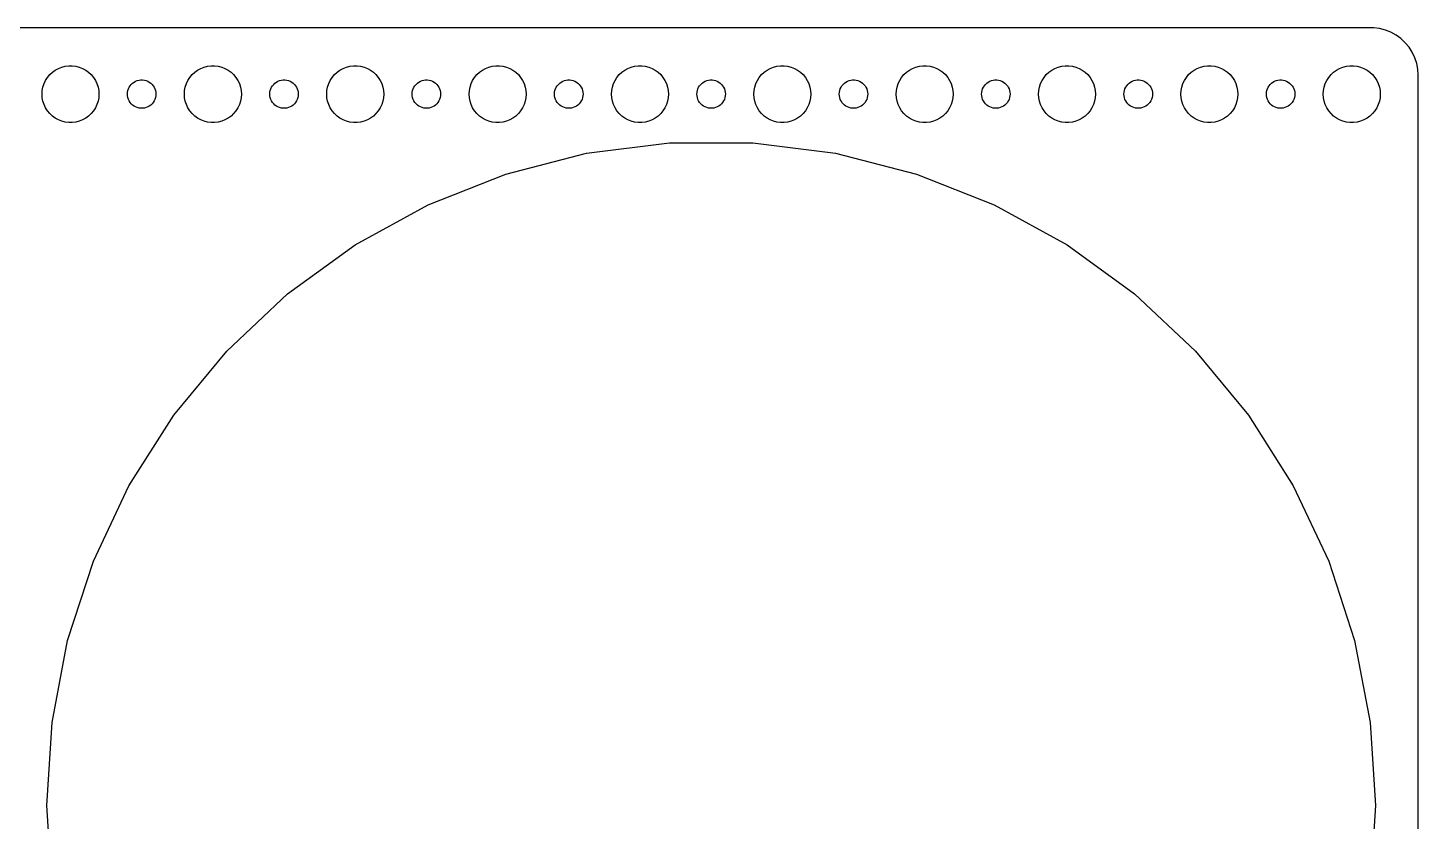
# Model space of a CAD drawing. Header units: metres. Extents: x -292 to 292, y -82 to 82.
# Drawn here: x 145.5 to 292, y -1.6 to 82 of the extents above; entities that cross this region are included whole.
import ezdxf

# ---------------------------------------------------------------- set-up
doc = ezdxf.new("R2010")
doc.units = ezdxf.units.M

msp = doc.modelspace()

# ---------------------------------------------------------------- linework, layer by layer
for p, q in [((287.314, 81.9901), (-287.314, 81.9901)), ((287.937, 81.9114), (287.314, 81.9901)), ((288.545, 81.7553), (287.937, 81.9114)), ((289.129, 81.5241), (288.545, 81.7553)), ((289.679, 81.2216), (289.129, 81.5241)), ((290.187, 80.8526), (289.679, 81.2216)), ((290.645, 80.4227), (290.187, 80.8526)), ((291.045, 79.9389), (290.645, 80.4227)), ((291.382, 79.4088), (291.045, 79.9389)), ((291.649, 78.8406), (291.382, 79.4088)), ((148.393, 77.533), (148.723, 77.7145)), ((148.723, 77.7145), (149.073, 77.8532)), ((149.073, 77.8532), (149.438, 77.9469)), ((149.438, 77.9469), (149.812, 77.9941)), ((149.812, 77.9941), (150.188, 77.9941)), ((150.188, 77.9941), (150.562, 77.9469)), ((150.562, 77.9469), (150.927, 77.8532)), ((150.927, 77.8532), (151.277, 77.7145)), ((151.277, 77.7145), (151.607, 77.533)), ((163.393, 77.533), (163.723, 77.7145)), ((163.723, 77.7145), (164.073, 77.8532)), ((164.073, 77.8532), (164.438, 77.9469)), ((164.438, 77.9469), (164.812, 77.9941)), ((164.812, 77.9941), (165.188, 77.9941)), ((165.188, 77.9941), (165.562, 77.9469)), ((165.562, 77.9469), (165.927, 77.8532)), ((165.927, 77.8532), (166.277, 77.7145)), ((166.277, 77.7145), (166.607, 77.533)), ((178.393, 77.533), (178.723, 77.7145)), ((178.723, 77.7145), (179.073, 77.8532)), ((179.073, 77.8532), (179.438, 77.9469)), ((179.438, 77.9469), (179.812, 77.9941)), ((179.812, 77.9941), (180.188, 77.9941)), ((180.188, 77.9941), (180.562, 77.9469)), ((180.562, 77.9469), (180.927, 77.8532)), ((180.927, 77.8532), (181.277, 77.7145)), ((181.277, 77.7145), (181.607, 77.533)), ((193.393, 77.533), (193.723, 77.7145)), ((193.723, 77.7145), (194.073, 77.8532)), ((194.073, 77.8532), (194.438, 77.9469)), ((194.438, 77.9469), (194.812, 77.9941)), ((194.812, 77.9941), (195.188, 77.9941)), ((195.188, 77.9941), (195.562, 77.9469)), ((195.562, 77.9469), (195.927, 77.8532)), ((195.927, 77.8532), (196.277, 77.7145)), ((196.277, 77.7145), (196.607, 77.533)), ((208.393, 77.533), (208.723, 77.7145)), ((208.723, 77.7145), (209.073, 77.8532)), ((209.073, 77.8532), (209.438, 77.9469)), ((209.438, 77.9469), (209.812, 77.9941)), ((209.812, 77.9941), (210.188, 77.9941)), ((210.188, 77.9941), (210.562, 77.9469)), ((210.562, 77.9469), (210.927, 77.8532)), ((210.927, 77.8532), (211.277, 77.7145)), ((211.277, 77.7145), (211.607, 77.533)), ((223.393, 77.533), (223.723, 77.7145)), ((223.723, 77.7145), (224.073, 77.8532)), ((224.073, 77.8532), (224.438, 77.9469)), ((224.438, 77.9469), (224.812, 77.9941)), ((224.812, 77.9941), (225.188, 77.9941)), ((225.188, 77.9941), (225.562, 77.9469)), ((225.562, 77.9469), (225.927, 77.8532)), ((225.927, 77.8532), (226.277, 77.7145)), ((226.277, 77.7145), (226.607, 77.533)), ((238.393, 77.533), (238.723, 77.7145)), ((238.723, 77.7145), (239.073, 77.8532)), ((239.073, 77.8532), (239.438, 77.9469)), ((239.438, 77.9469), (239.812, 77.9941)), ((239.812, 77.9941), (240.188, 77.9941)), ((240.188, 77.9941), (240.562, 77.9469)), ((240.562, 77.9469), (240.927, 77.8532)), ((240.927, 77.8532), (241.277, 77.7145)), ((241.277, 77.7145), (241.607, 77.533)), ((253.393, 77.533), (253.723, 77.7145)), ((253.723, 77.7145), (254.073, 77.8532)), ((254.073, 77.8532), (254.438, 77.9469)), ((254.438, 77.9469), (254.812, 77.9941)), ((254.812, 77.9941), (255.188, 77.9941)), ((255.188, 77.9941), (255.562, 77.9469)), ((255.562, 77.9469), (255.927, 77.8532)), ((255.927, 77.8532), (256.277, 77.7145)), ((256.277, 77.7145), (256.607, 77.533)), ((268.393, 77.533), (268.723, 77.7145)), ((268.723, 77.7145), (269.073, 77.8532)), ((269.073, 77.8532), (269.438, 77.9469)), ((269.438, 77.9469), (269.812, 77.9941)), ((269.812, 77.9941), (270.188, 77.9941)), ((270.188, 77.9941), (270.562, 77.9469)), ((270.562, 77.9469), (270.927, 77.8532)), ((270.927, 77.8532), (271.277, 77.7145)), ((271.277, 77.7145), (271.607, 77.533)), ((283.393, 77.533), (283.723, 77.7145)), ((283.723, 77.7145), (284.073, 77.8532)), ((284.073, 77.8532), (284.438, 77.9469)), ((284.438, 77.9469), (284.812, 77.9941)), ((284.812, 77.9941), (285.188, 77.9941)), ((285.188, 77.9941), (285.562, 77.9469)), ((285.562, 77.9469), (285.927, 77.8532)), ((285.927, 77.8532), (286.277, 77.7145)), ((286.277, 77.7145), (286.607, 77.533)), ((291.843, 78.2434), (291.649, 78.8406)), ((291.961, 77.6267), (291.843, 78.2434)), ((147.211, 76.1044), (147.371, 76.4453)), ((147.371, 76.4453), (147.573, 76.7634)), ((147.573, 76.7634), (147.813, 77.0536)), ((147.813, 77.0536), (148.088, 77.3115)), ((148.088, 77.3115), (148.393, 77.533)), ((151.607, 77.533), (151.912, 77.3115)), ((151.912, 77.3115), (152.187, 77.0536)), ((152.187, 77.0536), (152.427, 76.7634)), ((152.427, 76.7634), (152.629, 76.4453)), ((152.629, 76.4453), (152.789, 76.1044)), ((156.544, 76.1558), (156.696, 76.2665)), ((156.696, 76.2665), (156.861, 76.3572)), ((156.861, 76.3572), (157.036, 76.4266)), ((157.036, 76.4266), (157.219, 76.4734)), ((157.219, 76.4734), (157.406, 76.497)), ((157.406, 76.497), (157.594, 76.497)), ((157.594, 76.497), (157.781, 76.4734)), ((157.781, 76.4734), (157.964, 76.4266)), ((157.964, 76.4266), (158.139, 76.3572)), ((158.139, 76.3572), (158.304, 76.2665)), ((158.304, 76.2665), (158.456, 76.1558)), ((162.211, 76.1044), (162.371, 76.4453)), ((162.371, 76.4453), (162.573, 76.7634)), ((162.573, 76.7634), (162.813, 77.0536)), ((162.813, 77.0536), (163.088, 77.3115)), ((163.088, 77.3115), (163.393, 77.533)), ((166.607, 77.533), (166.912, 77.3115)), ((166.912, 77.3115), (167.187, 77.0536)), ((167.187, 77.0536), (167.427, 76.7634)), ((167.427, 76.7634), (167.629, 76.4453)), ((167.629, 76.4453), (167.789, 76.1044)), ((171.544, 76.1558), (171.696, 76.2665)), ((171.696, 76.2665), (171.861, 76.3572)), ((171.861, 76.3572), (172.036, 76.4266)), ((172.036, 76.4266), (172.219, 76.4734)), ((172.219, 76.4734), (172.406, 76.497)), ((172.406, 76.497), (172.594, 76.497)), ((172.594, 76.497), (172.781, 76.4734)), ((172.781, 76.4734), (172.964, 76.4266)), ((172.964, 76.4266), (173.139, 76.3572)), ((173.139, 76.3572), (173.304, 76.2665)), ((173.304, 76.2665), (173.456, 76.1558)), ((177.211, 76.1044), (177.371, 76.4453)), ((177.371, 76.4453), (177.573, 76.7634)), ((177.573, 76.7634), (177.813, 77.0536)), ((177.813, 77.0536), (178.088, 77.3115)), ((178.088, 77.3115), (178.393, 77.533)), ((181.607, 77.533), (181.912, 77.3115)), ((181.912, 77.3115), (182.187, 77.0536)), ((182.187, 77.0536), (182.427, 76.7634)), ((182.427, 76.7634), (182.629, 76.4453)), ((182.629, 76.4453), (182.789, 76.1044)), ((186.544, 76.1558), (186.696, 76.2665)), ((186.696, 76.2665), (186.861, 76.3572)), ((186.861, 76.3572), (187.036, 76.4266)), ((187.036, 76.4266), (187.219, 76.4734)), ((187.219, 76.4734), (187.406, 76.497)), ((187.406, 76.497), (187.594, 76.497)), ((187.594, 76.497), (187.781, 76.4734)), ((187.781, 76.4734), (187.964, 76.4266)), ((187.964, 76.4266), (188.139, 76.3572)), ((188.139, 76.3572), (188.304, 76.2665)), ((188.304, 76.2665), (188.456, 76.1558)), ((192.211, 76.1044), (192.371, 76.4453)), ((192.371, 76.4453), (192.573, 76.7634)), ((192.573, 76.7634), (192.813, 77.0536)), ((192.813, 77.0536), (193.088, 77.3115)), ((193.088, 77.3115), (193.393, 77.533)), ((196.607, 77.533), (196.912, 77.3115)), ((196.912, 77.3115), (197.187, 77.0536)), ((197.187, 77.0536), (197.427, 76.7634)), ((197.427, 76.7634), (197.629, 76.4453)), ((197.629, 76.4453), (197.789, 76.1044)), ((201.544, 76.1558), (201.696, 76.2665)), ((201.696, 76.2665), (201.861, 76.3572)), ((201.861, 76.3572), (202.036, 76.4266)), ((202.036, 76.4266), (202.219, 76.4734)), ((202.219, 76.4734), (202.406, 76.497)), ((202.406, 76.497), (202.594, 76.497)), ((202.594, 76.497), (202.781, 76.4734)), ((202.781, 76.4734), (202.964, 76.4266)), ((202.964, 76.4266), (203.139, 76.3572)), ((203.139, 76.3572), (203.304, 76.2665)), ((203.304, 76.2665), (203.456, 76.1558)), ((207.211, 76.1044), (207.371, 76.4453)), ((207.371, 76.4453), (207.573, 76.7634)), ((207.573, 76.7634), (207.813, 77.0536)), ((207.813, 77.0536), (208.088, 77.3115)), ((208.088, 77.3115), (208.393, 77.533)), ((211.607, 77.533), (211.912, 77.3115)), ((211.912, 77.3115), (212.187, 77.0536)), ((212.187, 77.0536), (212.427, 76.7634)), ((212.427, 76.7634), (212.629, 76.4453)), ((212.629, 76.4453), (212.789, 76.1044)), ((216.544, 76.1558), (216.696, 76.2665)), ((216.696, 76.2665), (216.861, 76.3572)), ((216.861, 76.3572), (217.036, 76.4266)), ((217.036, 76.4266), (217.219, 76.4734)), ((217.219, 76.4734), (217.406, 76.497)), ((217.406, 76.497), (217.594, 76.497)), ((217.594, 76.497), (217.781, 76.4734)), ((217.781, 76.4734), (217.964, 76.4266)), ((217.964, 76.4266), (218.139, 76.3572)), ((218.139, 76.3572), (218.304, 76.2665)), ((218.304, 76.2665), (218.456, 76.1558)), ((222.211, 76.1044), (222.371, 76.4453)), ((222.371, 76.4453), (222.573, 76.7634)), ((222.573, 76.7634), (222.813, 77.0536)), ((222.813, 77.0536), (223.088, 77.3115)), ((223.088, 77.3115), (223.393, 77.533)), ((226.607, 77.533), (226.912, 77.3115)), ((226.912, 77.3115), (227.187, 77.0536)), ((227.187, 77.0536), (227.427, 76.7634)), ((227.427, 76.7634), (227.629, 76.4453)), ((227.629, 76.4453), (227.789, 76.1044)), ((231.544, 76.1558), (231.696, 76.2665)), ((231.696, 76.2665), (231.861, 76.3572)), ((231.861, 76.3572), (232.036, 76.4266)), ((232.036, 76.4266), (232.219, 76.4734)), ((232.219, 76.4734), (232.406, 76.497)), ((232.406, 76.497), (232.594, 76.497)), ((232.594, 76.497), (232.781, 76.4734)), ((232.781, 76.4734), (232.964, 76.4266)), ((232.964, 76.4266), (233.139, 76.3572)), ((233.139, 76.3572), (233.304, 76.2665)), ((233.304, 76.2665), (233.456, 76.1558)), ((237.211, 76.1044), (237.371, 76.4453)), ((237.371, 76.4453), (237.573, 76.7634)), ((237.573, 76.7634), (237.813, 77.0536)), ((237.813, 77.0536), (238.088, 77.3115)), ((238.088, 77.3115), (238.393, 77.533)), ((241.607, 77.533), (241.912, 77.3115)), ((241.912, 77.3115), (242.187, 77.0536)), ((242.187, 77.0536), (242.427, 76.7634)), ((242.427, 76.7634), (242.629, 76.4453)), ((242.629, 76.4453), (242.789, 76.1044)), ((246.544, 76.1558), (246.696, 76.2665)), ((246.696, 76.2665), (246.861, 76.3572)), ((246.861, 76.3572), (247.036, 76.4266)), ((247.036, 76.4266), (247.219, 76.4734)), ((247.219, 76.4734), (247.406, 76.497)), ((247.406, 76.497), (247.594, 76.497)), ((247.594, 76.497), (247.781, 76.4734)), ((247.781, 76.4734), (247.964, 76.4266)), ((247.964, 76.4266), (248.139, 76.3572)), ((248.139, 76.3572), (248.304, 76.2665)), ((248.304, 76.2665), (248.456, 76.1558)), ((252.211, 76.1044), (252.371, 76.4453)), ((252.371, 76.4453), (252.573, 76.7634)), ((252.573, 76.7634), (252.813, 77.0536)), ((252.813, 77.0536), (253.088, 77.3115)), ((253.088, 77.3115), (253.393, 77.533)), ((256.607, 77.533), (256.912, 77.3115)), ((256.912, 77.3115), (257.187, 77.0536)), ((257.187, 77.0536), (257.427, 76.7634)), ((257.427, 76.7634), (257.629, 76.4453)), ((257.629, 76.4453), (257.789, 76.1044)), ((261.544, 76.1558), (261.696, 76.2665)), ((261.696, 76.2665), (261.861, 76.3572)), ((261.861, 76.3572), (262.036, 76.4266)), ((262.036, 76.4266), (262.219, 76.4734)), ((262.219, 76.4734), (262.406, 76.497)), ((262.406, 76.497), (262.594, 76.497)), ((262.594, 76.497), (262.781, 76.4734)), ((262.781, 76.4734), (262.964, 76.4266)), ((262.964, 76.4266), (263.139, 76.3572)), ((263.139, 76.3572), (263.304, 76.2665)), ((263.304, 76.2665), (263.456, 76.1558)), ((267.211, 76.1044), (267.371, 76.4453)), ((267.371, 76.4453), (267.573, 76.7634)), ((267.573, 76.7634), (267.813, 77.0536)), ((267.813, 77.0536), (268.088, 77.3115)), ((268.088, 77.3115), (268.393, 77.533)), ((271.607, 77.533), (271.912, 77.3115)), ((271.912, 77.3115), (272.187, 77.0536)), ((272.187, 77.0536), (272.427, 76.7634)), ((272.427, 76.7634), (272.629, 76.4453)), ((272.629, 76.4453), (272.789, 76.1044)), ((276.544, 76.1558), (276.696, 76.2665)), ((276.696, 76.2665), (276.861, 76.3572)), ((276.861, 76.3572), (277.036, 76.4266)), ((277.036, 76.4266), (277.219, 76.4734)), ((277.219, 76.4734), (277.406, 76.497)), ((277.406, 76.497), (277.594, 76.497)), ((277.594, 76.497), (277.781, 76.4734)), ((277.781, 76.4734), (277.964, 76.4266)), ((277.964, 76.4266), (278.139, 76.3572)), ((278.139, 76.3572), (278.304, 76.2665)), ((278.304, 76.2665), (278.456, 76.1558)), ((282.211, 76.1044), (282.371, 76.4453)), ((282.371, 76.4453), (282.573, 76.7634)), ((282.573, 76.7634), (282.813, 77.0536)), ((282.813, 77.0536), (283.088, 77.3115)), ((283.088, 77.3115), (283.393, 77.533)), ((286.607, 77.533), (286.912, 77.3115)), ((286.912, 77.3115), (287.187, 77.0536)), ((287.187, 77.0536), (287.427, 76.7634)), ((287.427, 76.7634), (287.629, 76.4453)), ((287.629, 76.4453), (287.789, 76.1044)), ((292, 77), (291.961, 77.6267)), ((292, -77), (292, 77)), ((147, 75), (147.024, 75.376)), ((147.024, 74.624), (147, 75)), ((147.024, 75.376), (147.094, 75.7461)), ((147.094, 75.7461), (147.211, 76.1044)), ((152.789, 76.1044), (152.906, 75.7461)), ((152.906, 75.7461), (152.976, 75.376)), ((152.976, 75.376), (153, 75)), ((153, 75), (152.976, 74.624)), ((156, 75), (156.012, 75.188)), ((156.012, 74.812), (156, 75)), ((156.012, 75.188), (156.047, 75.373)), ((156.047, 74.627), (156.012, 74.812)), ((156.047, 75.373), (156.105, 75.5522)), ((156.105, 75.5522), (156.186, 75.7226)), ((156.186, 75.7226), (156.286, 75.8817)), ((156.286, 75.8817), (156.407, 76.0268)), ((156.407, 76.0268), (156.544, 76.1558)), ((158.456, 76.1558), (158.593, 76.0268)), ((158.593, 76.0268), (158.714, 75.8817)), ((158.714, 75.8817), (158.814, 75.7226)), ((158.814, 75.7226), (158.895, 75.5522)), ((158.895, 75.5522), (158.953, 75.373)), ((158.953, 75.373), (158.988, 75.188)), ((158.988, 74.812), (158.953, 74.627)), ((158.988, 75.188), (159, 75)), ((159, 75), (158.988, 74.812)), ((162, 75), (162.024, 75.376)), ((162.024, 74.624), (162, 75)), ((162.024, 75.376), (162.094, 75.7461)), ((162.094, 75.7461), (162.211, 76.1044)), ((167.789, 76.1044), (167.906, 75.7461)), ((167.906, 75.7461), (167.976, 75.376)), ((167.976, 75.376), (168, 75)), ((168, 75), (167.976, 74.624)), ((171, 75), (171.012, 75.188)), ((171.012, 74.812), (171, 75)), ((171.012, 75.188), (171.047, 75.373)), ((171.047, 74.627), (171.012, 74.812)), ((171.047, 75.373), (171.105, 75.5522)), ((171.105, 75.5522), (171.186, 75.7226)), ((171.186, 75.7226), (171.286, 75.8817)), ((171.286, 75.8817), (171.407, 76.0268)), ((171.407, 76.0268), (171.544, 76.1558)), ((173.456, 76.1558), (173.593, 76.0268)), ((173.593, 76.0268), (173.714, 75.8817)), ((173.714, 75.8817), (173.814, 75.7226)), ((173.814, 75.7226), (173.895, 75.5522)), ((173.895, 75.5522), (173.953, 75.373)), ((173.953, 75.373), (173.988, 75.188)), ((173.988, 74.812), (173.953, 74.627)), ((173.988, 75.188), (174, 75)), ((174, 75), (173.988, 74.812)), ((177, 75), (177.024, 75.376)), ((177.024, 74.624), (177, 75)), ((177.024, 75.376), (177.094, 75.7461)), ((177.094, 75.7461), (177.211, 76.1044)), ((182.789, 76.1044), (182.906, 75.7461)), ((182.906, 75.7461), (182.976, 75.376)), ((182.976, 75.376), (183, 75)), ((183, 75), (182.976, 74.624)), ((186, 75), (186.012, 75.188)), ((186.012, 74.812), (186, 75)), ((186.012, 75.188), (186.047, 75.373)), ((186.047, 74.627), (186.012, 74.812)), ((186.047, 75.373), (186.105, 75.5522)), ((186.105, 75.5522), (186.186, 75.7226)), ((186.186, 75.7226), (186.286, 75.8817)), ((186.286, 75.8817), (186.407, 76.0268)), ((186.407, 76.0268), (186.544, 76.1558)), ((188.456, 76.1558), (188.593, 76.0268)), ((188.593, 76.0268), (188.714, 75.8817)), ((188.714, 75.8817), (188.814, 75.7226)), ((188.814, 75.7226), (188.895, 75.5522)), ((188.895, 75.5522), (188.953, 75.373)), ((188.953, 75.373), (188.988, 75.188)), ((188.988, 74.812), (188.953, 74.627)), ((188.988, 75.188), (189, 75)), ((189, 75), (188.988, 74.812)), ((192, 75), (192.024, 75.376)), ((192.024, 74.624), (192, 75)), ((192.024, 75.376), (192.094, 75.7461)), ((192.094, 75.7461), (192.211, 76.1044)), ((197.789, 76.1044), (197.906, 75.7461)), ((197.906, 75.7461), (197.976, 75.376)), ((197.976, 75.376), (198, 75)), ((198, 75), (197.976, 74.624)), ((201, 75), (201.012, 75.188)), ((201.012, 74.812), (201, 75)), ((201.012, 75.188), (201.047, 75.373)), ((201.047, 74.627), (201.012, 74.812)), ((201.047, 75.373), (201.105, 75.5522)), ((201.105, 75.5522), (201.186, 75.7226)), ((201.186, 75.7226), (201.286, 75.8817)), ((201.286, 75.8817), (201.407, 76.0268)), ((201.407, 76.0268), (201.544, 76.1558)), ((203.456, 76.1558), (203.593, 76.0268)), ((203.593, 76.0268), (203.714, 75.8817)), ((203.714, 75.8817), (203.814, 75.7226)), ((203.814, 75.7226), (203.895, 75.5522)), ((203.895, 75.5522), (203.953, 75.373)), ((203.953, 75.373), (203.988, 75.188)), ((203.988, 74.812), (203.953, 74.627)), ((203.988, 75.188), (204, 75)), ((204, 75), (203.988, 74.812)), ((207, 75), (207.024, 75.376)), ((207.024, 74.624), (207, 75)), ((207.024, 75.376), (207.094, 75.7461)), ((207.094, 75.7461), (207.211, 76.1044)), ((212.789, 76.1044), (212.906, 75.7461)), ((212.906, 75.7461), (212.976, 75.376)), ((212.976, 75.376), (213, 75)), ((213, 75), (212.976, 74.624)), ((216, 75), (216.012, 75.188)), ((216.012, 74.812), (216, 75)), ((216.012, 75.188), (216.047, 75.373)), ((216.047, 74.627), (216.012, 74.812)), ((216.047, 75.373), (216.105, 75.5522)), ((216.105, 75.5522), (216.186, 75.7226)), ((216.186, 75.7226), (216.286, 75.8817)), ((216.286, 75.8817), (216.407, 76.0268)), ((216.407, 76.0268), (216.544, 76.1558)), ((218.456, 76.1558), (218.593, 76.0268)), ((218.593, 76.0268), (218.714, 75.8817)), ((218.714, 75.8817), (218.814, 75.7226)), ((218.814, 75.7226), (218.895, 75.5522)), ((218.895, 75.5522), (218.953, 75.373)), ((218.953, 75.373), (218.988, 75.188)), ((218.988, 74.812), (218.953, 74.627)), ((218.988, 75.188), (219, 75)), ((219, 75), (218.988, 74.812)), ((222, 75), (222.024, 75.376)), ((222.024, 74.624), (222, 75)), ((222.024, 75.376), (222.094, 75.7461)), ((222.094, 75.7461), (222.211, 76.1044)), ((227.789, 76.1044), (227.906, 75.7461)), ((227.906, 75.7461), (227.976, 75.376)), ((227.976, 75.376), (228, 75)), ((228, 75), (227.976, 74.624)), ((231, 75), (231.012, 75.188)), ((231.012, 74.812), (231, 75)), ((231.012, 75.188), (231.047, 75.373)), ((231.047, 74.627), (231.012, 74.812)), ((231.047, 75.373), (231.105, 75.5522)), ((231.105, 75.5522), (231.186, 75.7226)), ((231.186, 75.7226), (231.286, 75.8817)), ((231.286, 75.8817), (231.407, 76.0268)), ((231.407, 76.0268), (231.544, 76.1558)), ((233.456, 76.1558), (233.593, 76.0268)), ((233.593, 76.0268), (233.714, 75.8817)), ((233.714, 75.8817), (233.814, 75.7226)), ((233.814, 75.7226), (233.895, 75.5522)), ((233.895, 75.5522), (233.953, 75.373)), ((233.953, 75.373), (233.988, 75.188)), ((233.988, 74.812), (233.953, 74.627)), ((233.988, 75.188), (234, 75)), ((234, 75), (233.988, 74.812)), ((237, 75), (237.024, 75.376)), ((237.024, 74.624), (237, 75)), ((237.024, 75.376), (237.094, 75.7461)), ((237.094, 75.7461), (237.211, 76.1044)), ((242.789, 76.1044), (242.906, 75.7461)), ((242.906, 75.7461), (242.976, 75.376)), ((242.976, 75.376), (243, 75)), ((243, 75), (242.976, 74.624)), ((246, 75), (246.012, 75.188)), ((246.012, 74.812), (246, 75)), ((246.012, 75.188), (246.047, 75.373)), ((246.047, 74.627), (246.012, 74.812)), ((246.047, 75.373), (246.105, 75.5522)), ((246.105, 75.5522), (246.186, 75.7226)), ((246.186, 75.7226), (246.286, 75.8817)), ((246.286, 75.8817), (246.407, 76.0268)), ((246.407, 76.0268), (246.544, 76.1558)), ((248.456, 76.1558), (248.593, 76.0268)), ((248.593, 76.0268), (248.714, 75.8817)), ((248.714, 75.8817), (248.814, 75.7226)), ((248.814, 75.7226), (248.895, 75.5522)), ((248.895, 75.5522), (248.953, 75.373)), ((248.953, 75.373), (248.988, 75.188)), ((248.988, 74.812), (248.953, 74.627)), ((248.988, 75.188), (249, 75)), ((249, 75), (248.988, 74.812)), ((252, 75), (252.024, 75.376)), ((252.024, 74.624), (252, 75)), ((252.024, 75.376), (252.094, 75.7461)), ((252.094, 75.7461), (252.211, 76.1044)), ((257.789, 76.1044), (257.906, 75.7461)), ((257.906, 75.7461), (257.976, 75.376)), ((257.976, 75.376), (258, 75)), ((258, 75), (257.976, 74.624)), ((261, 75), (261.012, 75.188)), ((261.012, 74.812), (261, 75)), ((261.012, 75.188), (261.047, 75.373)), ((261.047, 74.627), (261.012, 74.812)), ((261.047, 75.373), (261.105, 75.5522)), ((261.105, 75.5522), (261.186, 75.7226)), ((261.186, 75.7226), (261.286, 75.8817)), ((261.286, 75.8817), (261.407, 76.0268)), ((261.407, 76.0268), (261.544, 76.1558)), ((263.456, 76.1558), (263.593, 76.0268)), ((263.593, 76.0268), (263.714, 75.8817)), ((263.714, 75.8817), (263.814, 75.7226)), ((263.814, 75.7226), (263.895, 75.5522)), ((263.895, 75.5522), (263.953, 75.373)), ((263.953, 75.373), (263.988, 75.188)), ((263.988, 74.812), (263.953, 74.627)), ((263.988, 75.188), (264, 75)), ((264, 75), (263.988, 74.812)), ((267, 75), (267.024, 75.376)), ((267.024, 74.624), (267, 75)), ((267.024, 75.376), (267.094, 75.7461)), ((267.094, 75.7461), (267.211, 76.1044)), ((272.789, 76.1044), (272.906, 75.7461)), ((272.906, 75.7461), (272.976, 75.376)), ((272.976, 75.376), (273, 75)), ((273, 75), (272.976, 74.624)), ((276, 75), (276.012, 75.188)), ((276.012, 74.812), (276, 75)), ((276.012, 75.188), (276.047, 75.373)), ((276.047, 74.627), (276.012, 74.812)), ((276.047, 75.373), (276.105, 75.5522)), ((276.105, 75.5522), (276.186, 75.7226)), ((276.186, 75.7226), (276.286, 75.8817)), ((276.286, 75.8817), (276.407, 76.0268)), ((276.407, 76.0268), (276.544, 76.1558)), ((278.456, 76.1558), (278.593, 76.0268)), ((278.593, 76.0268), (278.714, 75.8817)), ((278.714, 75.8817), (278.814, 75.7226)), ((278.814, 75.7226), (278.895, 75.5522)), ((278.895, 75.5522), (278.953, 75.373)), ((278.953, 75.373), (278.988, 75.188)), ((278.988, 74.812), (278.953, 74.627)), ((278.988, 75.188), (279, 75)), ((279, 75), (278.988, 74.812)), ((282, 75), (282.024, 75.376)), ((282.024, 74.624), (282, 75)), ((282.024, 75.376), (282.094, 75.7461)), ((282.094, 75.7461), (282.211, 76.1044)), ((287.789, 76.1044), (287.906, 75.7461)), ((287.906, 75.7461), (287.976, 75.376)), ((287.976, 75.376), (288, 75)), ((288, 75), (287.976, 74.624)), ((147.094, 74.2539), (147.024, 74.624)), ((147.211, 73.8956), (147.094, 74.2539)), ((147.371, 73.5547), (147.211, 73.8956)), ((147.573, 73.2366), (147.371, 73.5547)), ((152.629, 73.5547), (152.427, 73.2366)), ((152.789, 73.8956), (152.629, 73.5547)), ((152.906, 74.2539), (152.789, 73.8956)), ((152.976, 74.624), (152.906, 74.2539)), ((156.105, 74.4478), (156.047, 74.627)), ((156.186, 74.2774), (156.105, 74.4478)), ((156.286, 74.1183), (156.186, 74.2774)), ((156.407, 73.9732), (156.286, 74.1183)), ((156.544, 73.8442), (156.407, 73.9732)), ((156.696, 73.7335), (156.544, 73.8442)), ((156.861, 73.6428), (156.696, 73.7335)), ((157.036, 73.5734), (156.861, 73.6428)), ((157.219, 73.5266), (157.036, 73.5734)), ((157.406, 73.503), (157.219, 73.5266)), ((157.594, 73.503), (157.406, 73.503)), ((157.781, 73.5266), (157.594, 73.503)), ((157.964, 73.5734), (157.781, 73.5266)), ((158.139, 73.6428), (157.964, 73.5734)), ((158.304, 73.7335), (158.139, 73.6428)), ((158.456, 73.8442), (158.304, 73.7335)), ((158.593, 73.9732), (158.456, 73.8442)), ((158.714, 74.1183), (158.593, 73.9732)), ((158.814, 74.2774), (158.714, 74.1183)), ((158.895, 74.4478), (158.814, 74.2774)), ((158.953, 74.627), (158.895, 74.4478)), ((162.094, 74.2539), (162.024, 74.624)), ((162.211, 73.8956), (162.094, 74.2539)), ((162.371, 73.5547), (162.211, 73.8956)), ((162.573, 73.2366), (162.371, 73.5547)), ((167.629, 73.5547), (167.427, 73.2366)), ((167.789, 73.8956), (167.629, 73.5547)), ((167.906, 74.2539), (167.789, 73.8956)), ((167.976, 74.624), (167.906, 74.2539)), ((171.105, 74.4478), (171.047, 74.627)), ((171.186, 74.2774), (171.105, 74.4478)), ((171.286, 74.1183), (171.186, 74.2774)), ((171.407, 73.9732), (171.286, 74.1183)), ((171.544, 73.8442), (171.407, 73.9732)), ((171.696, 73.7335), (171.544, 73.8442)), ((171.861, 73.6428), (171.696, 73.7335)), ((172.036, 73.5734), (171.861, 73.6428)), ((172.219, 73.5266), (172.036, 73.5734)), ((172.406, 73.503), (172.219, 73.5266)), ((172.594, 73.503), (172.406, 73.503)), ((172.781, 73.5266), (172.594, 73.503)), ((172.964, 73.5734), (172.781, 73.5266)), ((173.139, 73.6428), (172.964, 73.5734)), ((173.304, 73.7335), (173.139, 73.6428)), ((173.456, 73.8442), (173.304, 73.7335)), ((173.593, 73.9732), (173.456, 73.8442)), ((173.714, 74.1183), (173.593, 73.9732)), ((173.814, 74.2774), (173.714, 74.1183)), ((173.895, 74.4478), (173.814, 74.2774)), ((173.953, 74.627), (173.895, 74.4478)), ((177.094, 74.2539), (177.024, 74.624)), ((177.211, 73.8956), (177.094, 74.2539)), ((177.371, 73.5547), (177.211, 73.8956)), ((177.573, 73.2366), (177.371, 73.5547)), ((182.629, 73.5547), (182.427, 73.2366)), ((182.789, 73.8956), (182.629, 73.5547)), ((182.906, 74.2539), (182.789, 73.8956)), ((182.976, 74.624), (182.906, 74.2539)), ((186.105, 74.4478), (186.047, 74.627)), ((186.186, 74.2774), (186.105, 74.4478)), ((186.286, 74.1183), (186.186, 74.2774)), ((186.407, 73.9732), (186.286, 74.1183)), ((186.544, 73.8442), (186.407, 73.9732)), ((186.696, 73.7335), (186.544, 73.8442)), ((186.861, 73.6428), (186.696, 73.7335)), ((187.036, 73.5734), (186.861, 73.6428)), ((187.219, 73.5266), (187.036, 73.5734)), ((187.406, 73.503), (187.219, 73.5266)), ((187.594, 73.503), (187.406, 73.503)), ((187.781, 73.5266), (187.594, 73.503)), ((187.964, 73.5734), (187.781, 73.5266)), ((188.139, 73.6428), (187.964, 73.5734)), ((188.304, 73.7335), (188.139, 73.6428)), ((188.456, 73.8442), (188.304, 73.7335)), ((188.593, 73.9732), (188.456, 73.8442)), ((188.714, 74.1183), (188.593, 73.9732)), ((188.814, 74.2774), (188.714, 74.1183)), ((188.895, 74.4478), (188.814, 74.2774)), ((188.953, 74.627), (188.895, 74.4478)), ((192.094, 74.2539), (192.024, 74.624)), ((192.211, 73.8956), (192.094, 74.2539)), ((192.371, 73.5547), (192.211, 73.8956)), ((192.573, 73.2366), (192.371, 73.5547)), ((197.629, 73.5547), (197.427, 73.2366)), ((197.789, 73.8956), (197.629, 73.5547)), ((197.906, 74.2539), (197.789, 73.8956)), ((197.976, 74.624), (197.906, 74.2539)), ((201.105, 74.4478), (201.047, 74.627)), ((201.186, 74.2774), (201.105, 74.4478)), ((201.286, 74.1183), (201.186, 74.2774)), ((201.407, 73.9732), (201.286, 74.1183)), ((201.544, 73.8442), (201.407, 73.9732)), ((201.696, 73.7335), (201.544, 73.8442)), ((201.861, 73.6428), (201.696, 73.7335)), ((202.036, 73.5734), (201.861, 73.6428)), ((202.219, 73.5266), (202.036, 73.5734)), ((202.406, 73.503), (202.219, 73.5266)), ((202.594, 73.503), (202.406, 73.503)), ((202.781, 73.5266), (202.594, 73.503)), ((202.964, 73.5734), (202.781, 73.5266)), ((203.139, 73.6428), (202.964, 73.5734)), ((203.304, 73.7335), (203.139, 73.6428)), ((203.456, 73.8442), (203.304, 73.7335)), ((203.593, 73.9732), (203.456, 73.8442)), ((203.714, 74.1183), (203.593, 73.9732)), ((203.814, 74.2774), (203.714, 74.1183)), ((203.895, 74.4478), (203.814, 74.2774)), ((203.953, 74.627), (203.895, 74.4478)), ((207.094, 74.2539), (207.024, 74.624)), ((207.211, 73.8956), (207.094, 74.2539)), ((207.371, 73.5547), (207.211, 73.8956)), ((207.573, 73.2366), (207.371, 73.5547)), ((212.629, 73.5547), (212.427, 73.2366)), ((212.789, 73.8956), (212.629, 73.5547)), ((212.906, 74.2539), (212.789, 73.8956)), ((212.976, 74.624), (212.906, 74.2539)), ((216.105, 74.4478), (216.047, 74.627)), ((216.186, 74.2774), (216.105, 74.4478)), ((216.286, 74.1183), (216.186, 74.2774)), ((216.407, 73.9732), (216.286, 74.1183)), ((216.544, 73.8442), (216.407, 73.9732)), ((216.696, 73.7335), (216.544, 73.8442)), ((216.861, 73.6428), (216.696, 73.7335)), ((217.036, 73.5734), (216.861, 73.6428)), ((217.219, 73.5266), (217.036, 73.5734)), ((217.406, 73.503), (217.219, 73.5266)), ((217.594, 73.503), (217.406, 73.503)), ((217.781, 73.5266), (217.594, 73.503)), ((217.964, 73.5734), (217.781, 73.5266)), ((218.139, 73.6428), (217.964, 73.5734)), ((218.304, 73.7335), (218.139, 73.6428)), ((218.456, 73.8442), (218.304, 73.7335)), ((218.593, 73.9732), (218.456, 73.8442)), ((218.714, 74.1183), (218.593, 73.9732)), ((218.814, 74.2774), (218.714, 74.1183)), ((218.895, 74.4478), (218.814, 74.2774)), ((218.953, 74.627), (218.895, 74.4478)), ((222.094, 74.2539), (222.024, 74.624)), ((222.211, 73.8956), (222.094, 74.2539)), ((222.371, 73.5547), (222.211, 73.8956)), ((222.573, 73.2366), (222.371, 73.5547)), ((227.629, 73.5547), (227.427, 73.2366)), ((227.789, 73.8956), (227.629, 73.5547)), ((227.906, 74.2539), (227.789, 73.8956)), ((227.976, 74.624), (227.906, 74.2539)), ((231.105, 74.4478), (231.047, 74.627)), ((231.186, 74.2774), (231.105, 74.4478)), ((231.286, 74.1183), (231.186, 74.2774)), ((231.407, 73.9732), (231.286, 74.1183)), ((231.544, 73.8442), (231.407, 73.9732)), ((231.696, 73.7335), (231.544, 73.8442)), ((231.861, 73.6428), (231.696, 73.7335)), ((232.036, 73.5734), (231.861, 73.6428)), ((232.219, 73.5266), (232.036, 73.5734)), ((232.406, 73.503), (232.219, 73.5266)), ((232.594, 73.503), (232.406, 73.503)), ((232.781, 73.5266), (232.594, 73.503)), ((232.964, 73.5734), (232.781, 73.5266)), ((233.139, 73.6428), (232.964, 73.5734)), ((233.304, 73.7335), (233.139, 73.6428)), ((233.456, 73.8442), (233.304, 73.7335)), ((233.593, 73.9732), (233.456, 73.8442)), ((233.714, 74.1183), (233.593, 73.9732)), ((233.814, 74.2774), (233.714, 74.1183)), ((233.895, 74.4478), (233.814, 74.2774)), ((233.953, 74.627), (233.895, 74.4478)), ((237.094, 74.2539), (237.024, 74.624)), ((237.211, 73.8956), (237.094, 74.2539)), ((237.371, 73.5547), (237.211, 73.8956)), ((237.573, 73.2366), (237.371, 73.5547)), ((242.629, 73.5547), (242.427, 73.2366)), ((242.789, 73.8956), (242.629, 73.5547)), ((242.906, 74.2539), (242.789, 73.8956)), ((242.976, 74.624), (242.906, 74.2539)), ((246.105, 74.4478), (246.047, 74.627)), ((246.186, 74.2774), (246.105, 74.4478)), ((246.286, 74.1183), (246.186, 74.2774)), ((246.407, 73.9732), (246.286, 74.1183)), ((246.544, 73.8442), (246.407, 73.9732)), ((246.696, 73.7335), (246.544, 73.8442)), ((246.861, 73.6428), (246.696, 73.7335)), ((247.036, 73.5734), (246.861, 73.6428)), ((247.219, 73.5266), (247.036, 73.5734)), ((247.406, 73.503), (247.219, 73.5266)), ((247.594, 73.503), (247.406, 73.503)), ((247.781, 73.5266), (247.594, 73.503)), ((247.964, 73.5734), (247.781, 73.5266)), ((248.139, 73.6428), (247.964, 73.5734)), ((248.304, 73.7335), (248.139, 73.6428)), ((248.456, 73.8442), (248.304, 73.7335)), ((248.593, 73.9732), (248.456, 73.8442)), ((248.714, 74.1183), (248.593, 73.9732)), ((248.814, 74.2774), (248.714, 74.1183)), ((248.895, 74.4478), (248.814, 74.2774)), ((248.953, 74.627), (248.895, 74.4478)), ((252.094, 74.2539), (252.024, 74.624)), ((252.211, 73.8956), (252.094, 74.2539)), ((252.371, 73.5547), (252.211, 73.8956)), ((252.573, 73.2366), (252.371, 73.5547)), ((257.629, 73.5547), (257.427, 73.2366)), ((257.789, 73.8956), (257.629, 73.5547)), ((257.906, 74.2539), (257.789, 73.8956)), ((257.976, 74.624), (257.906, 74.2539)), ((261.105, 74.4478), (261.047, 74.627)), ((261.186, 74.2774), (261.105, 74.4478)), ((261.286, 74.1183), (261.186, 74.2774)), ((261.407, 73.9732), (261.286, 74.1183)), ((261.544, 73.8442), (261.407, 73.9732)), ((261.696, 73.7335), (261.544, 73.8442)), ((261.861, 73.6428), (261.696, 73.7335)), ((262.036, 73.5734), (261.861, 73.6428)), ((262.219, 73.5266), (262.036, 73.5734)), ((262.406, 73.503), (262.219, 73.5266)), ((262.594, 73.503), (262.406, 73.503)), ((262.781, 73.5266), (262.594, 73.503)), ((262.964, 73.5734), (262.781, 73.5266)), ((263.139, 73.6428), (262.964, 73.5734)), ((263.304, 73.7335), (263.139, 73.6428)), ((263.456, 73.8442), (263.304, 73.7335)), ((263.593, 73.9732), (263.456, 73.8442)), ((263.714, 74.1183), (263.593, 73.9732)), ((263.814, 74.2774), (263.714, 74.1183)), ((263.895, 74.4478), (263.814, 74.2774)), ((263.953, 74.627), (263.895, 74.4478)), ((267.094, 74.2539), (267.024, 74.624)), ((267.211, 73.8956), (267.094, 74.2539)), ((267.371, 73.5547), (267.211, 73.8956)), ((267.573, 73.2366), (267.371, 73.5547)), ((272.629, 73.5547), (272.427, 73.2366)), ((272.789, 73.8956), (272.629, 73.5547)), ((272.906, 74.2539), (272.789, 73.8956)), ((272.976, 74.624), (272.906, 74.2539)), ((276.105, 74.4478), (276.047, 74.627)), ((276.186, 74.2774), (276.105, 74.4478)), ((276.286, 74.1183), (276.186, 74.2774)), ((276.407, 73.9732), (276.286, 74.1183)), ((276.544, 73.8442), (276.407, 73.9732)), ((276.696, 73.7335), (276.544, 73.8442)), ((276.861, 73.6428), (276.696, 73.7335)), ((277.036, 73.5734), (276.861, 73.6428)), ((277.219, 73.5266), (277.036, 73.5734)), ((277.406, 73.503), (277.219, 73.5266)), ((277.594, 73.503), (277.406, 73.503)), ((277.781, 73.5266), (277.594, 73.503)), ((277.964, 73.5734), (277.781, 73.5266)), ((278.139, 73.6428), (277.964, 73.5734)), ((278.304, 73.7335), (278.139, 73.6428)), ((278.456, 73.8442), (278.304, 73.7335)), ((278.593, 73.9732), (278.456, 73.8442)), ((278.714, 74.1183), (278.593, 73.9732)), ((278.814, 74.2774), (278.714, 74.1183)), ((278.895, 74.4478), (278.814, 74.2774)), ((278.953, 74.627), (278.895, 74.4478)), ((282.094, 74.2539), (282.024, 74.624)), ((282.211, 73.8956), (282.094, 74.2539)), ((282.371, 73.5547), (282.211, 73.8956)), ((282.573, 73.2366), (282.371, 73.5547)), ((287.629, 73.5547), (287.427, 73.2366)), ((287.789, 73.8956), (287.629, 73.5547)), ((287.906, 74.2539), (287.789, 73.8956)), ((287.976, 74.624), (287.906, 74.2539)), ((147.813, 72.9464), (147.573, 73.2366)), ((148.088, 72.6885), (147.813, 72.9464)), ((148.393, 72.467), (148.088, 72.6885)), ((148.723, 72.2855), (148.393, 72.467)), ((149.073, 72.1468), (148.723, 72.2855)), ((149.438, 72.0531), (149.073, 72.1468)), ((149.812, 72.0059), (149.438, 72.0531)), ((150.188, 72.0059), (149.812, 72.0059)), ((150.562, 72.0531), (150.188, 72.0059)), ((150.927, 72.1468), (150.562, 72.0531)), ((151.277, 72.2855), (150.927, 72.1468)), ((151.607, 72.467), (151.277, 72.2855)), ((151.912, 72.6885), (151.607, 72.467)), ((152.187, 72.9464), (151.912, 72.6885)), ((152.427, 73.2366), (152.187, 72.9464)), ((162.813, 72.9464), (162.573, 73.2366)), ((163.088, 72.6885), (162.813, 72.9464)), ((163.393, 72.467), (163.088, 72.6885)), ((163.723, 72.2855), (163.393, 72.467)), ((164.073, 72.1468), (163.723, 72.2855)), ((164.438, 72.0531), (164.073, 72.1468)), ((164.812, 72.0059), (164.438, 72.0531)), ((165.188, 72.0059), (164.812, 72.0059)), ((165.562, 72.0531), (165.188, 72.0059)), ((165.927, 72.1468), (165.562, 72.0531)), ((166.277, 72.2855), (165.927, 72.1468)), ((166.607, 72.467), (166.277, 72.2855)), ((166.912, 72.6885), (166.607, 72.467)), ((167.187, 72.9464), (166.912, 72.6885)), ((167.427, 73.2366), (167.187, 72.9464)), ((177.813, 72.9464), (177.573, 73.2366)), ((178.088, 72.6885), (177.813, 72.9464)), ((178.393, 72.467), (178.088, 72.6885)), ((178.723, 72.2855), (178.393, 72.467)), ((179.073, 72.1468), (178.723, 72.2855)), ((179.438, 72.0531), (179.073, 72.1468)), ((179.812, 72.0059), (179.438, 72.0531)), ((180.188, 72.0059), (179.812, 72.0059)), ((180.562, 72.0531), (180.188, 72.0059)), ((180.927, 72.1468), (180.562, 72.0531)), ((181.277, 72.2855), (180.927, 72.1468)), ((181.607, 72.467), (181.277, 72.2855)), ((181.912, 72.6885), (181.607, 72.467)), ((182.187, 72.9464), (181.912, 72.6885)), ((182.427, 73.2366), (182.187, 72.9464)), ((192.813, 72.9464), (192.573, 73.2366)), ((193.088, 72.6885), (192.813, 72.9464)), ((193.393, 72.467), (193.088, 72.6885)), ((193.723, 72.2855), (193.393, 72.467)), ((194.073, 72.1468), (193.723, 72.2855)), ((194.438, 72.0531), (194.073, 72.1468)), ((194.812, 72.0059), (194.438, 72.0531)), ((195.188, 72.0059), (194.812, 72.0059)), ((195.562, 72.0531), (195.188, 72.0059)), ((195.927, 72.1468), (195.562, 72.0531)), ((196.277, 72.2855), (195.927, 72.1468)), ((196.607, 72.467), (196.277, 72.2855)), ((196.912, 72.6885), (196.607, 72.467)), ((197.187, 72.9464), (196.912, 72.6885)), ((197.427, 73.2366), (197.187, 72.9464)), ((207.813, 72.9464), (207.573, 73.2366)), ((208.088, 72.6885), (207.813, 72.9464)), ((208.393, 72.467), (208.088, 72.6885)), ((208.723, 72.2855), (208.393, 72.467)), ((209.073, 72.1468), (208.723, 72.2855)), ((209.438, 72.0531), (209.073, 72.1468)), ((209.812, 72.0059), (209.438, 72.0531)), ((210.188, 72.0059), (209.812, 72.0059)), ((210.562, 72.0531), (210.188, 72.0059)), ((210.927, 72.1468), (210.562, 72.0531)), ((211.277, 72.2855), (210.927, 72.1468)), ((211.607, 72.467), (211.277, 72.2855)), ((211.912, 72.6885), (211.607, 72.467)), ((212.187, 72.9464), (211.912, 72.6885)), ((212.427, 73.2366), (212.187, 72.9464)), ((222.813, 72.9464), (222.573, 73.2366)), ((223.088, 72.6885), (222.813, 72.9464)), ((223.393, 72.467), (223.088, 72.6885)), ((223.723, 72.2855), (223.393, 72.467)), ((224.073, 72.1468), (223.723, 72.2855)), ((224.438, 72.0531), (224.073, 72.1468)), ((224.812, 72.0059), (224.438, 72.0531)), ((225.188, 72.0059), (224.812, 72.0059)), ((225.562, 72.0531), (225.188, 72.0059)), ((225.927, 72.1468), (225.562, 72.0531)), ((226.277, 72.2855), (225.927, 72.1468)), ((226.607, 72.467), (226.277, 72.2855)), ((226.912, 72.6885), (226.607, 72.467)), ((227.187, 72.9464), (226.912, 72.6885)), ((227.427, 73.2366), (227.187, 72.9464)), ((237.813, 72.9464), (237.573, 73.2366)), ((238.088, 72.6885), (237.813, 72.9464)), ((238.393, 72.467), (238.088, 72.6885)), ((238.723, 72.2855), (238.393, 72.467)), ((239.073, 72.1468), (238.723, 72.2855)), ((239.438, 72.0531), (239.073, 72.1468)), ((239.812, 72.0059), (239.438, 72.0531)), ((240.188, 72.0059), (239.812, 72.0059)), ((240.562, 72.0531), (240.188, 72.0059)), ((240.927, 72.1468), (240.562, 72.0531)), ((241.277, 72.2855), (240.927, 72.1468)), ((241.607, 72.467), (241.277, 72.2855)), ((241.912, 72.6885), (241.607, 72.467)), ((242.187, 72.9464), (241.912, 72.6885)), ((242.427, 73.2366), (242.187, 72.9464)), ((252.813, 72.9464), (252.573, 73.2366)), ((253.088, 72.6885), (252.813, 72.9464)), ((253.393, 72.467), (253.088, 72.6885)), ((253.723, 72.2855), (253.393, 72.467)), ((254.073, 72.1468), (253.723, 72.2855)), ((254.438, 72.0531), (254.073, 72.1468)), ((254.812, 72.0059), (254.438, 72.0531)), ((255.188, 72.0059), (254.812, 72.0059)), ((255.562, 72.0531), (255.188, 72.0059)), ((255.927, 72.1468), (255.562, 72.0531)), ((256.277, 72.2855), (255.927, 72.1468)), ((256.607, 72.467), (256.277, 72.2855)), ((256.912, 72.6885), (256.607, 72.467)), ((257.187, 72.9464), (256.912, 72.6885)), ((257.427, 73.2366), (257.187, 72.9464)), ((267.813, 72.9464), (267.573, 73.2366)), ((268.088, 72.6885), (267.813, 72.9464)), ((268.393, 72.467), (268.088, 72.6885)), ((268.723, 72.2855), (268.393, 72.467)), ((269.073, 72.1468), (268.723, 72.2855)), ((269.438, 72.0531), (269.073, 72.1468)), ((269.812, 72.0059), (269.438, 72.0531)), ((270.188, 72.0059), (269.812, 72.0059)), ((270.562, 72.0531), (270.188, 72.0059)), ((270.927, 72.1468), (270.562, 72.0531)), ((271.277, 72.2855), (270.927, 72.1468)), ((271.607, 72.467), (271.277, 72.2855)), ((271.912, 72.6885), (271.607, 72.467)), ((272.187, 72.9464), (271.912, 72.6885)), ((272.427, 73.2366), (272.187, 72.9464)), ((282.813, 72.9464), (282.573, 73.2366)), ((283.088, 72.6885), (282.813, 72.9464)), ((283.393, 72.467), (283.088, 72.6885)), ((283.723, 72.2855), (283.393, 72.467)), ((284.073, 72.1468), (283.723, 72.2855)), ((284.438, 72.0531), (284.073, 72.1468)), ((284.812, 72.0059), (284.438, 72.0531)), ((285.188, 72.0059), (284.812, 72.0059)), ((285.562, 72.0531), (285.188, 72.0059)), ((285.927, 72.1468), (285.562, 72.0531)), ((286.277, 72.2855), (285.927, 72.1468)), ((286.607, 72.467), (286.277, 72.2855)), ((286.912, 72.6885), (286.607, 72.467)), ((287.187, 72.9464), (286.912, 72.6885)), ((287.427, 73.2366), (287.187, 72.9464)), ((204.383, 68.7601), (213.105, 69.8619)), ((213.105, 69.8619), (221.895, 69.8619)), ((221.895, 69.8619), (230.617, 68.7601)), ((195.869, 66.574), (204.383, 68.7601)), ((230.617, 68.7601), (239.131, 66.574)), ((187.695, 63.3379), (195.869, 66.574)), ((239.131, 66.574), (247.305, 63.3379)), ((179.992, 59.103), (187.695, 63.3379)), ((247.305, 63.3379), (255.008, 59.103)), ((172.88, 53.9359), (179.992, 59.103)), ((255.008, 59.103), (262.12, 53.9359)), ((166.472, 47.9183), (172.88, 53.9359)), ((262.12, 53.9359), (268.528, 47.9183)), ((160.869, 41.145), (166.472, 47.9183)), ((268.528, 47.9183), (274.131, 41.145)), ((156.159, 33.7227), (160.869, 41.145)), ((274.131, 41.145), (278.841, 33.7227)), ((152.416, 25.7687), (156.159, 33.7227)), ((278.841, 33.7227), (282.584, 25.7687)), ((149.699, 17.4083), (152.416, 25.7687)), ((282.584, 25.7687), (285.301, 17.4083)), ((148.052, 8.7733), (149.699, 17.4083)), ((285.301, 17.4083), (286.948, 8.7733)), ((147.5, 0), (148.052, 8.7733)), ((286.948, 8.7733), (287.5, 0)), ((148.052, -8.7733), (147.5, 0)), ((287.5, 0), (286.948, -8.7733))]:
    msp.add_line(p, q)

doc.saveas('drawing.dxf')
